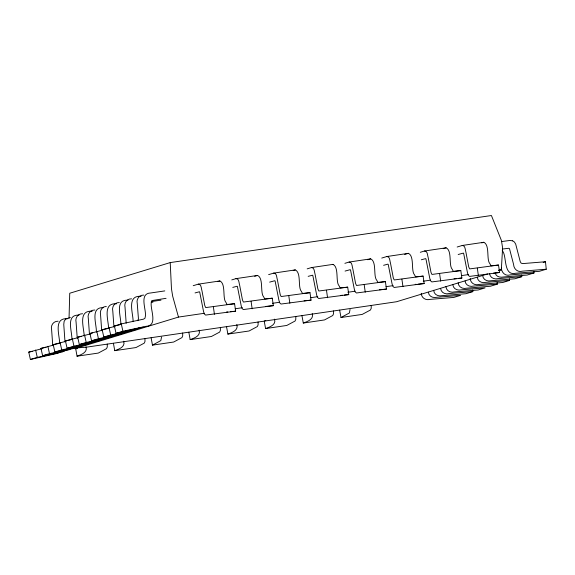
<?xml version="1.0" encoding="UTF-8"?>
<svg xmlns="http://www.w3.org/2000/svg" width="575" height="575" viewBox="0 0 575 575"><rect width="100%" height="100%" fill="white"/><g stroke="black" fill="none" stroke-linecap="round" stroke-linejoin="round"><path stroke-width="0.86" d="M69.043 318.255L69.733 293.243L170.214 262.588L491.417 215.524L501.4 240.436L502.607 247.861L501.335 269.776L498.755 270.559M52.763 345.625L51.613 329.741C50.471 325.385 53.446 321.022 58.132 321.209M64.997 341.888L63.767 324.523L64.127 321.353L65.636 319.082M77.237 338.158L76.087 322.273C74.944 317.918 77.92 313.555 82.606 313.742M89.47 334.42L88.32 318.543C87.177 314.187 90.16 309.824 94.839 310.011M101.703 330.69L100.56 314.812C99.583 310.845 101.876 306.418 106.317 306.425M113.943 326.959L112.793 311.075C111.651 306.719 114.633 302.357 119.312 302.543M126.177 323.222L125.034 307.345C123.884 302.989 126.867 298.626 131.546 298.813M132.904 321.684L133.084 320.297C132.66 311.873 126.924 295.198 141.076 296.326M137.792 320.699L138.438 318.665L137.267 303.614C136.124 299.252 139.1 294.896 143.786 295.076M126.802 331.789L127.319 331.2M65.55 350.513L62.064 352.072L37.267 357.37L30.382 359.476L28.75 352.123L42.457 348.572M90.088 342.988L86.53 344.605L61.741 349.909L54.855 352.008L53.223 344.655L66.075 341.284M114.562 335.52L111.004 337.137L86.207 342.441L79.328 344.54L77.697 337.194L91.403 333.637M139.035 328.052L135.477 329.669L110.68 334.973L103.802 337.072L102.17 329.727L115.022 326.356M126.73 331.847L123.244 333.407L98.447 338.711L91.562 340.81L89.93 333.457L102.781 330.086M57.73 353.244L58.585 352.683M83.052 345.216L78.013 347.077L54.855 352.008M106.677 338.316L107.525 337.748M77.194 347.214L74.297 348.335L49.5 353.639L42.615 355.738L40.983 348.393L53.842 345.022M101.667 339.746L98.771 340.874L73.974 346.172L67.088 348.27L65.457 340.925L78.315 337.554M65.643 319.075L70.366 317.472M69.97 349.514L42.615 355.738M94.444 342.046L67.088 348.27M118.91 334.578L91.562 340.81M143.383 327.118L116.035 333.342L114.403 325.996L121.289 323.897L143.463 319.168L144.936 318.306L145.324 316.566C146.762 310.421 138.532 293.372 150.664 292.977L164.795 290.907M107.259 344.073L107.281 346.991L106.512 348.673L98.26 353.079L77.05 356.191L75.713 348.824L78.056 347.602M77.05 356.191C81.248 354.674 87.831 352.432 86.013 346.754M113.419 343.297L114.756 350.664C118.953 349.147 125.537 346.905 123.718 341.227M151.124 337.769L152.461 345.137L160.827 340.608L161.525 337.079M188.83 332.249L190.167 339.617C194.372 338.1 200.955 335.857 199.13 330.179M226.536 326.722L227.873 334.089C232.149 332.602 238.682 330.28 236.828 324.58M265.808 320.383L264.241 321.195L265.578 328.569L286.788 325.457L295.04 321.044L295.809 319.369L295.787 316.451M265.578 328.569C269.783 327.053 276.367 324.803 274.541 319.132M301.947 315.675L303.291 323.042C307.488 321.526 314.072 319.283 312.247 313.605M339.652 310.148L340.997 317.515L349.363 312.987L350.06 309.458M57.644 353.294L30.382 359.476M106.591 338.359L79.328 344.54M131.057 330.898L103.802 337.072M193.222 285.696L198.26 284.158L219.858 280.952C226.133 283.755 222.23 298.518 225.982 302.436L227.075 304.498L234.578 303.715L235.635 311.168L205.591 315.078L204.384 314.007L203.557 311.614L199.755 292.316A1.43 0.453 81.7 0 0 199.446 291.762L195.054 292.927M217.788 281.563L219.858 280.952M231.768 279.91L235.966 278.631L257.564 275.432C263.839 278.228 259.936 292.998 263.688 296.916L264.78 298.971L272.284 298.195L273.341 305.648L243.304 309.558L242.089 308.48L241.263 306.087L237.461 286.788A1.43 0.453 81.7 0 0 237.152 286.235L232.76 287.399M254.653 276.295L257.564 275.432M268.633 274.642L273.671 273.111L295.27 269.905C301.544 272.708 297.642 287.471 301.393 291.388L302.486 293.451L309.99 292.668L311.053 300.121L281.031 304.038L279.795 302.96L278.976 300.567L275.166 281.261A1.43 0.453 81.7 0 0 274.857 280.708L269.653 282.124M293.2 270.509L295.27 269.905M307.179 268.863L311.377 267.583L332.975 264.378C339.25 267.181 335.347 281.944 339.099 285.861L340.192 287.924L347.695 287.148L348.759 294.601L318.715 298.504L317.501 297.433L316.681 295.04L312.872 275.741A1.43 0.453 81.7 0 0 312.563 275.188L308.171 276.352M344.885 263.336L349.082 262.056L370.688 258.858C376.963 261.654 373.053 276.424 376.805 280.341L377.897 282.397L385.401 281.621L386.465 289.074L356.442 292.984L355.206 291.906L354.387 289.512L350.577 270.214A1.43 0.453 81.7 0 0 350.268 269.661L345.065 271.077M116.035 333.342L122.921 331.243L146.079 326.312C158.628 325.723 149.593 308.43 151.383 302.206L151.469 301.286A1.43 1.351 73 0 1 152.008 300.56L166.067 298.324M204.197 313.31L178.473 317.077L77.618 347.846L85.768 347.271L396.563 301.738L487.593 273.966M367.777 259.72L370.688 258.858M381.75 258.067L386.788 256.536L408.394 253.331C414.668 256.134 410.758 270.897 414.51 274.814L415.603 276.877L423.107 276.093L424.17 283.547L394.148 287.464L392.912 286.386L392.092 283.993L388.283 264.687A1.43 0.453 81.7 0 0 387.974 264.133L383.59 265.305M404.642 254.452L408.394 253.331M420.296 252.288L424.494 251.009L446.099 247.803C452.374 250.607 448.471 265.377 452.216 269.287L453.308 271.35L460.812 270.573L461.876 278.027L431.832 281.93L430.618 280.859L429.798 278.465L425.989 259.167A1.43 0.453 81.7 0 0 425.68 258.613L421.295 259.778M443.188 248.673L446.099 247.803M457.168 247.02L462.199 245.482L483.805 242.283C490.08 245.079 486.177 259.85 489.922 263.767L491.014 265.822L498.518 265.046L499.582 272.5L469.559 276.41L468.323 275.339L467.504 272.938L463.702 253.64A1.43 0.453 81.7 0 0 463.385 253.086L458.182 254.502M481.735 242.887L483.805 242.283M543.188 262.444L545.481 261.74L546.25 269.215L539.364 271.314L515.717 273.24C503.635 276.23 506.654 257.32 503.032 251.771L502.658 250.923A1.43 1.351 73 0 0 502.212 250.513M472.664 289.951L472.83 291.611L465.951 293.717L442.304 295.643C438.416 296.671 433.917 294.781 433.672 290.303M497.131 282.49L497.303 284.151L490.425 286.249L466.778 288.176C462.846 289.261 458.455 287.241 458.146 282.835M509.371 278.753L509.543 280.413L502.658 282.519L479.011 284.438C474.706 285.71 470.35 283.001 470.177 278.372M521.604 275.022L521.777 276.683L514.898 278.782L491.244 280.708C487.327 281.793 482.921 279.759 482.619 275.375M533.844 271.292L534.017 272.952L527.131 275.051L503.484 276.978C500.257 277.639 496.052 276.884 495.269 273.103M332.587 264.478L332.975 264.378M114.403 325.996L119.521 324.904M102.17 329.727L108.136 328.454M89.93 333.457L92.489 332.918M77.697 337.194L81.104 336.468M65.457 340.925L70.574 339.832M53.223 344.655L59.196 343.39M40.983 348.393L46.101 347.3M28.75 352.123L32.164 351.397M501.501 241.572L509.982 240.458L512.692 240.846M127.959 300.186C114.461 299.453 121.038 316.487 120.851 324.034L120.858 324.544M116.61 303.787C102.53 302.68 108.136 319.369 108.61 327.764L108.625 328.282M502.607 249.018L508.774 248.278A1.43 1.351 73 0 1 509.529 248.803L513.561 264.342C513.734 269.078 517.802 272.715 522.603 271.141L546.25 269.215M103.486 307.654C89.987 306.921 96.564 323.955 96.377 331.495L96.384 332.012M151.261 301.58L160.95 300.164M151.189 302.443L152.95 302.184M92.137 311.255C77.977 310.126 83.713 326.808 84.144 335.232L84.151 335.743M79.012 315.114C65.514 314.388 72.091 331.423 71.904 338.963L71.911 339.48M67.663 318.723C53.504 317.594 59.239 334.269 59.671 342.693L59.678 343.21M198.26 284.158C201.48 283.849 201.193 288.707 201.962 290.792L204.772 305.548L205.699 307.589L234.578 303.715M235.966 278.631C239.2 278.372 238.891 283.144 239.667 285.272L242.478 300.021L243.405 302.062L272.284 298.195M273.671 273.111C276.906 272.845 276.597 277.624 277.373 279.745L280.183 294.493L281.11 296.542L309.99 292.668M311.377 267.583C314.59 267.339 314.324 272.09 315.078 274.225L317.889 288.973L318.816 291.015L347.695 287.148M349.082 262.056C352.317 261.798 352.008 266.57 352.784 268.697L355.594 283.446L356.522 285.488L385.401 281.621M386.788 256.536C390.022 256.27 389.713 261.05 390.49 263.17L393.3 277.919L394.227 279.967L423.107 276.093M424.494 251.009C427.721 250.7 427.433 255.566 428.195 257.65L431.006 272.399L431.933 274.44L460.812 270.573M462.199 245.482C465.427 245.295 465.139 249.938 465.901 252.123L468.711 266.872L469.638 268.913L498.518 265.046M235.24 308.761L242.334 307.726M272.493 303.305L279.587 302.263M310.629 297.713L317.731 296.678M347.889 292.258L354.983 291.216M386.026 286.666L393.12 285.631M423.279 281.211L430.373 280.169M461.423 275.619L468.517 274.584M498.676 270.164L501.335 269.776M75.713 348.824L77.481 348.565M114.756 350.664L135.966 347.559L144.217 343.146L144.986 341.471L144.965 338.546M152.461 345.137L173.672 342.032L181.923 337.618L182.692 335.944L182.67 333.026M190.167 339.617L211.377 336.504L219.628 332.098L220.397 330.417L220.376 327.498M227.873 334.089L249.083 330.984L257.334 326.571L258.103 324.897L258.082 321.971M303.291 323.042L324.494 319.937L332.745 315.524L333.514 313.842L333.5 310.924M340.997 317.515L362.207 314.41L370.451 309.997L371.22 308.322L371.206 305.397M493.487 273.132L499.582 272.5M454.034 278.839L456.651 278.566M458.39 278.386L461.876 278.027M418.075 284.179L424.17 283.547M379.493 289.8L386.465 289.074M342.657 295.234L340.357 295.449M344.403 295.047L348.759 294.601M304.082 300.847L311.053 300.121M265.506 306.461L273.341 305.648M230.41 311.715L235.635 311.168M545.481 261.74L522.84 263.587L521.151 263.178L520.238 261.632L515.71 244.159L514.445 242.046L512.699 240.846M534.017 272.952L510.363 274.879C505.482 276.568 501.587 272.708 501.321 268.072M521.777 276.683L498.13 278.609C494.313 279.687 489.957 277.754 489.533 273.52M509.543 280.413L485.897 282.339C482.073 283.425 477.703 281.513 477.293 277.251M497.303 284.151L473.656 286.077C469.832 287.155 465.47 285.243 465.06 280.988M472.83 291.611L449.183 293.537C445.323 294.716 441.032 292.632 440.587 288.449M416.329 284.366L415.193 284.309M227.801 311.988L226.658 311.93M452.827 284.718C453.229 288.981 457.599 290.885 461.423 289.807L485.07 287.881L478.184 289.98L454.537 291.906C450.613 292.991 446.2 290.986 445.912 286.573M428.353 292.186C428.756 296.441 433.126 298.353 436.95 297.275L460.597 295.349L453.711 297.447L430.064 299.374C425.766 300.639 421.41 297.936 421.231 293.308M178.473 317.077L172.68 296.204L171.472 288.779L170.214 262.588M121.289 323.897L122.921 331.243M109.049 327.628L110.68 334.973M96.816 331.358L98.447 338.711M84.575 335.096L86.207 342.441M72.342 338.826L73.974 346.172M60.102 342.556L61.741 349.909M47.869 346.294L49.5 353.639M35.636 350.024L37.267 357.37M477.315 268.151L478.371 275.605M439.602 273.678L440.666 281.132M401.896 279.206L402.96 286.659M364.191 284.726L365.254 292.179M326.485 290.253L327.549 297.706M288.779 295.78L289.843 303.233M251.074 301.3L252.138 308.753M213.368 306.827L214.425 314.281"/></g></svg>
